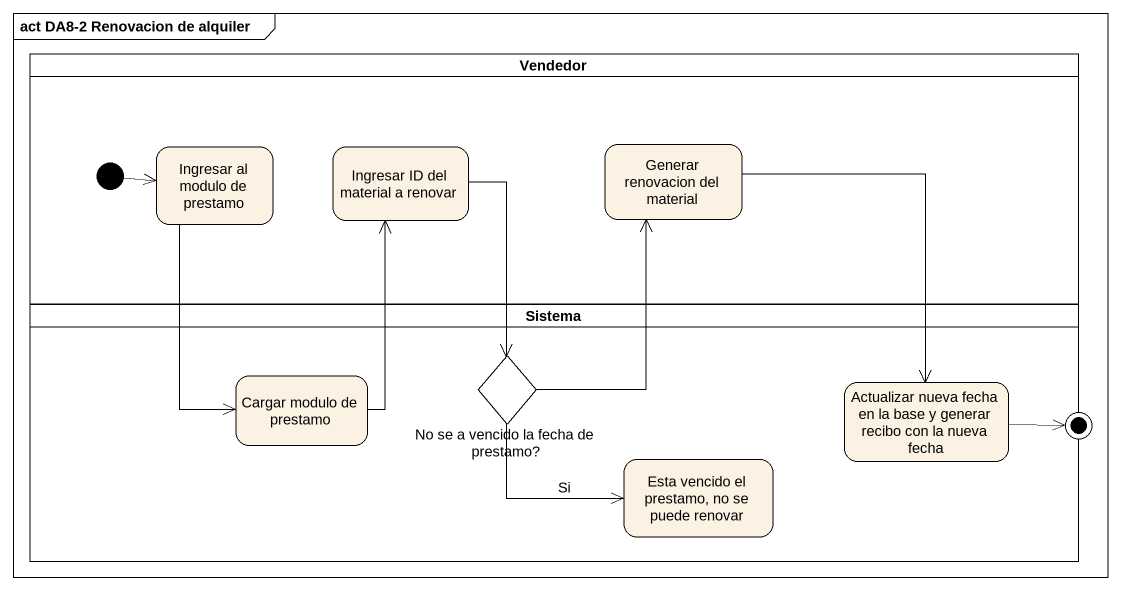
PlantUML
@startuml
mainframe act DA8-2 Renovacion de alquiler
hide empty description
state Vendedor <<partition>> {
  state "Ingresar al modulo de prestamo" as Ingresar_al_modulo_de
  state "Ingresar ID del material a renovar" as Ingresar_ID_del_material_a
  state "Generar renovacion del material" as Generar_renovacion_del
  [*] -right-> Ingresar_al_modulo_de
}
state Sistema <<partition>> {
  state "Cargar modulo de prestamo" as Cargar_modulo_de_prestamo
  state "No se a vencido la fecha de prestamo?" as No_se_a_vencido_la_fecha_de <<choice>>
  state "Actualizar nueva fecha en la base y generar recibo con la nueva fecha" as Actualizar_nueva_fecha_en
  state "Esta vencido el prestamo, no se puede renovar" as Esta_vencido_el_prestamo_no
}
state final1 <<end>>
Ingresar_al_modulo_de --> Cargar_modulo_de_prestamo
Ingresar_ID_del_material_a --> No_se_a_vencido_la_fecha_de
Generar_renovacion_del --> Actualizar_nueva_fecha_en
Cargar_modulo_de_prestamo -up-> Ingresar_ID_del_material_a
No_se_a_vencido_la_fecha_de -up-> Generar_renovacion_del
No_se_a_vencido_la_fecha_de -right-> Esta_vencido_el_prestamo_no : Si
Actualizar_nueva_fecha_en -right-> final1
@enduml
